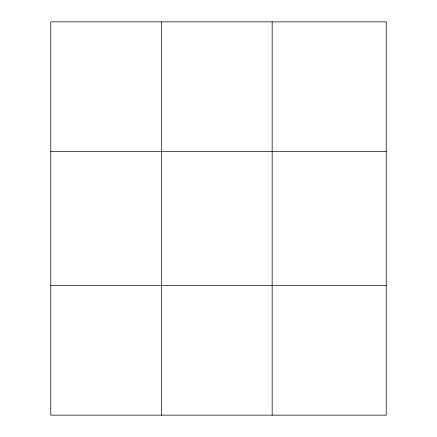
<?xml version="1.0" encoding="UTF-8"?>
<svg xmlns="http://www.w3.org/2000/svg" width="437" height="437" viewBox="0 0 437 437"><rect width="100%" height="100%" fill="white"/><g stroke="black" fill="none" stroke-linecap="round" stroke-linejoin="round"><path stroke-width="0.66" d="M161.472 21.85L161.472 415.15M272.175 21.85L272.175 415.15M50.763 151.639L386.237 151.639M50.763 285.361L386.237 285.361M386.237 21.85L386.237 415.15L50.763 415.15L50.763 21.85L386.237 21.85"/></g></svg>
